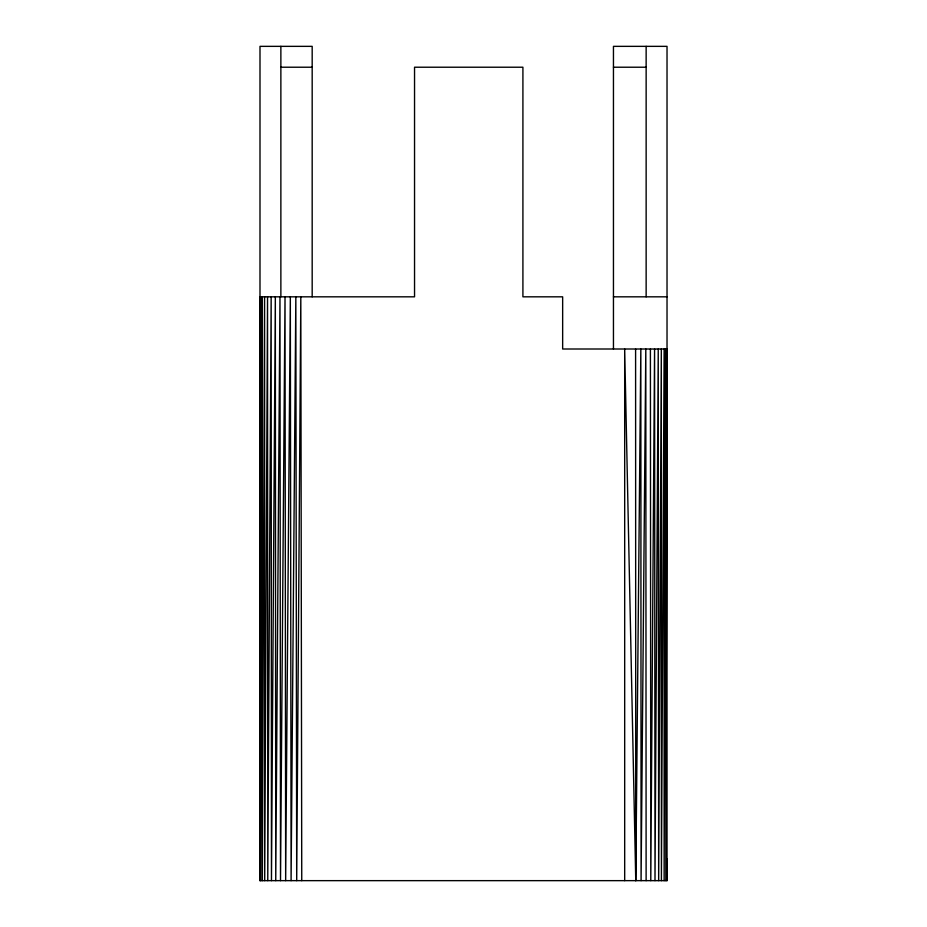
<?xml version="1.0" encoding="UTF-8"?>
<svg xmlns="http://www.w3.org/2000/svg" width="927" height="927" viewBox="0 0 927 927"><rect width="100%" height="100%" fill="white"/><g stroke="black" fill="none" stroke-linecap="round" stroke-linejoin="round"><path stroke-width="1.39" d="M624.682 880.65L624.682 349.004L635.76 880.65L640.835 349.004L641.078 880.65L645.806 349.004L646.119 880.65M280.869 67.219L312.179 67.219M613.454 67.219L646.142 67.219M613.454 296.825L667.023 296.825M613.454 349.004L613.454 46.35L667.023 46.35L667.023 880.65L259.977 880.65L259.989 296.825L414.543 296.825L414.543 67.219L522.909 67.219L522.909 296.825L562.654 296.825L562.654 349.004L667.023 349.004L665.841 880.65L665.574 349.004L664.138 880.65L664.138 349.004L661.403 880.65L661.322 349.004L658.668 880.65L658.24 349.004L654.995 880.65L654.578 349.004L650.789 880.65L650.406 349.004M666.976 858.97L667.023 880.65M635.598 349.004L635.76 880.65M301.75 880.65L300.812 296.825L296.698 880.65L295.84 296.825L291.09 880.65L290.336 296.825L285.655 880.65L285.018 296.825L280.51 880.65L279.977 296.825L275.748 880.65L275.331 296.825L271.46 880.65L271.159 296.825L267.764 880.65L267.544 296.825L264.705 880.65L264.577 296.825L262.353 880.65L262.295 296.825L260.777 880.65L260.754 296.825L259.977 880.65L260 46.35L312.179 46.35L312.179 296.825M646.142 46.35L646.142 296.825M280.869 46.35L280.869 296.825"/></g></svg>
